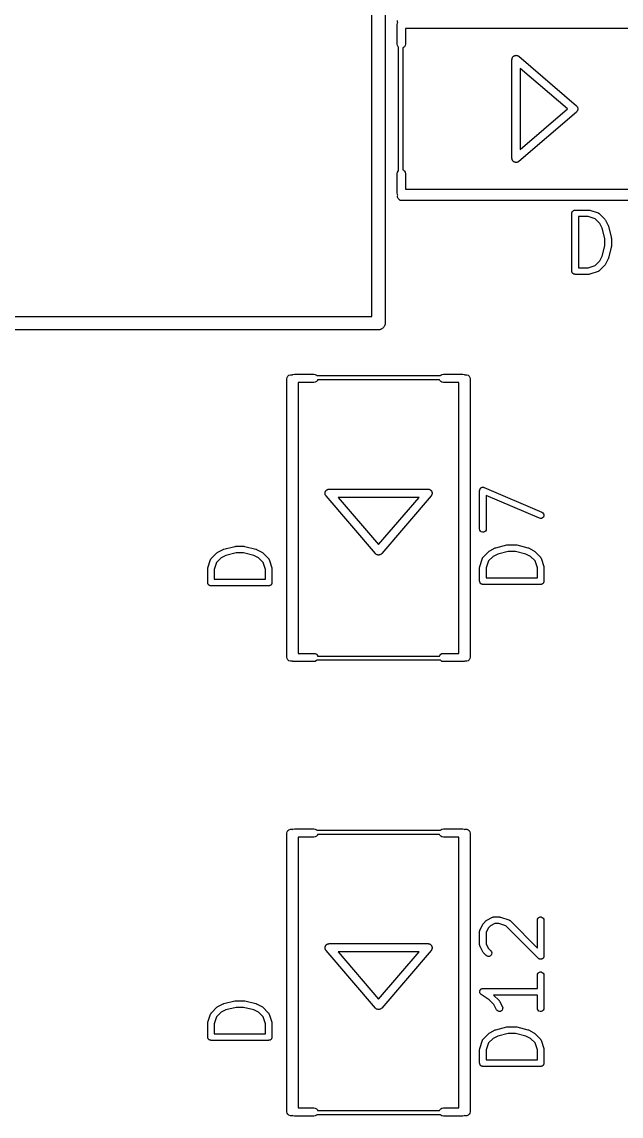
# Model space of a CAD drawing. Extents: x 0 to 102, y -163 to 0.
# Drawn here: x 74.5 to 83.74, y -48.21 to -31.36 of the extents above; entities that cross this region are included whole.
import ezdxf

# ---------------------------------------------------------------- set-up
doc = ezdxf.new("R2010")
doc.units = 0
doc.header["$MEASUREMENT"] = 0
doc.layers.add('BLACK', color=7, linetype='CONTINUOUS')

msp = doc.modelspace()

# ---------------------------------------------------------------- linework, layer by layer
at = {"layer": 'Black'}
for p, q in [((80.1016, 0), (80.1016, -36)), ((79.8984, -35.8984), (79.8984, -0.1016)), ((80.2937, -31.3623), (80.2937, -31.3402)), ((80.2877, -31.4021), (80.2915, -31.3803)), ((80.2877, -31.7018), (80.2877, -31.4021)), ((80.2915, -31.3803), (80.2969, -31.371)), ((80.2969, -31.371), (80.2937, -31.3623)), ((80.4147, -31.463), (80.4147, -31.7018)), ((84.5853, -31.463), (80.4147, -31.463)), ((80.2915, -31.7235), (80.2877, -31.7018)), ((80.3025, -31.7426), (80.2915, -31.7235)), ((80.308, -31.7472), (80.3025, -31.7426)), ((80.308, -33.6528), (80.308, -31.7472)), ((80.3829, -31.7568), (80.374, -31.76)), ((80.374, -31.76), (80.374, -33.64)), ((80.3998, -31.7426), (80.3829, -31.7568)), ((80.4108, -31.7235), (80.3998, -31.7426)), ((80.4147, -31.7018), (80.4108, -31.7235)), ((82.0555, -31.938), (82.0565, -31.9322)), ((82.0555, -33.462), (82.0555, -31.938)), ((82.0565, -31.9322), (82.0566, -31.9263)), ((82.0566, -31.9263), (82.0584, -31.9214)), ((82.0584, -31.9214), (82.0593, -31.9163)), ((82.0593, -31.9163), (82.0623, -31.9112)), ((82.0623, -31.9112), (82.0643, -31.9057)), ((82.0643, -31.9057), (82.0677, -31.9017)), ((82.0677, -31.9017), (82.0704, -31.8972)), ((82.0704, -31.8972), (82.0749, -31.8934)), ((82.0749, -31.8934), (82.0787, -31.8889)), ((82.0787, -31.8889), (82.0832, -31.8864)), ((82.0832, -31.8864), (82.0872, -31.883)), ((82.0872, -31.883), (82.0928, -31.881)), ((82.0928, -31.881), (82.0979, -31.8781)), ((82.0979, -31.8781), (82.1031, -31.8773)), ((82.1031, -31.8773), (82.108, -31.8755)), ((82.108, -31.8755), (82.1139, -31.8755)), ((82.1139, -31.8755), (82.1197, -31.8745)), ((82.1197, -31.8745), (82.1248, -31.8755)), ((82.1248, -31.8755), (82.13, -31.8755)), ((82.13, -31.8755), (82.1356, -31.8775)), ((82.1356, -31.8775), (82.1413, -31.8786)), ((82.1413, -31.8786), (82.1458, -31.8812)), ((82.1458, -31.8812), (82.1508, -31.883)), ((82.1508, -31.883), (82.1553, -31.8868)), ((82.1553, -31.8868), (82.1603, -31.8898)), ((82.1603, -31.8898), (83.0493, -32.6518)), ((82.9104, -32.7), (82.1825, -32.0761)), ((82.1825, -32.0761), (82.1825, -33.3239)), ((83.0493, -32.6518), (83.0559, -32.6598)), ((83.0559, -32.6598), (83.0627, -32.6677)), ((83.0627, -32.6677), (83.0629, -32.6683)), ((83.0629, -32.6683), (83.0633, -32.6688)), ((83.0633, -32.6688), (83.0668, -32.6786)), ((83.0668, -32.6786), (83.0704, -32.6883)), ((83.0704, -32.6883), (83.0704, -32.689)), ((83.0704, -32.689), (83.0706, -32.6896)), ((83.0706, -32.6896), (83.0705, -32.7)), ((83.0493, -32.7482), (82.1603, -33.5102)), ((82.1825, -33.3239), (82.9104, -32.7)), ((83.0559, -32.7402), (83.0493, -32.7482)), ((83.0627, -32.7323), (83.0559, -32.7402)), ((83.0629, -32.7317), (83.0627, -32.7323)), ((83.0633, -32.7312), (83.0629, -32.7317)), ((83.0668, -32.7214), (83.0633, -32.7312)), ((83.0704, -32.7117), (83.0668, -32.7214)), ((83.0706, -32.7104), (83.0704, -32.711)), ((83.0704, -32.711), (83.0704, -32.7117)), ((83.0705, -32.7), (83.0706, -32.7104)), ((82.0565, -33.4678), (82.0555, -33.462)), ((82.0566, -33.4737), (82.0565, -33.4678)), ((82.0584, -33.4786), (82.0566, -33.4737)), ((82.0593, -33.4837), (82.0584, -33.4786)), ((82.0623, -33.4888), (82.0593, -33.4837)), ((82.0643, -33.4943), (82.0623, -33.4888)), ((82.0677, -33.4983), (82.0643, -33.4943)), ((82.0704, -33.5028), (82.0677, -33.4983)), ((82.0749, -33.5066), (82.0704, -33.5028)), ((82.0787, -33.5111), (82.0749, -33.5066)), ((82.0832, -33.5136), (82.0787, -33.5111)), ((82.0872, -33.517), (82.0832, -33.5136)), ((82.0928, -33.519), (82.0872, -33.517)), ((82.0979, -33.5219), (82.0928, -33.519)), ((82.1031, -33.5227), (82.0979, -33.5219)), ((82.108, -33.5245), (82.1031, -33.5227)), ((82.1139, -33.5245), (82.108, -33.5245)), ((82.1197, -33.5255), (82.1139, -33.5245)), ((82.1248, -33.5245), (82.1197, -33.5255)), ((82.13, -33.5245), (82.1248, -33.5245)), ((82.1356, -33.5225), (82.13, -33.5245)), ((82.1413, -33.5214), (82.1356, -33.5225)), ((82.1458, -33.5188), (82.1413, -33.5214)), ((82.1508, -33.517), (82.1458, -33.5188)), ((82.1553, -33.5132), (82.1508, -33.517)), ((82.1603, -33.5102), (82.1553, -33.5132)), ((80.2877, -33.6982), (80.2915, -33.6765)), ((80.2877, -33.9979), (80.2877, -33.6982)), ((80.2915, -33.6765), (80.3025, -33.6574)), ((80.3025, -33.6574), (80.308, -33.6528)), ((80.374, -33.64), (80.3829, -33.6432)), ((80.3829, -33.6432), (80.3998, -33.6574)), ((80.3998, -33.6574), (80.4108, -33.6765)), ((80.4108, -33.6765), (80.4147, -33.6982)), ((80.4147, -33.6982), (80.4147, -33.937)), ((80.2915, -34.0197), (80.2877, -33.9979)), ((80.2969, -34.029), (80.2915, -34.0197)), ((80.2937, -34.0377), (80.2969, -34.029)), ((80.2937, -34.0598), (80.2937, -34.0377)), ((80.4147, -33.937), (84.5853, -33.937)), ((80.3012, -34.0805), (80.2937, -34.0598)), ((80.3154, -34.0974), (80.3012, -34.0805)), ((80.3345, -34.1084), (80.3154, -34.0974)), ((80.3562, -34.1122), (80.3345, -34.1084)), ((84.6438, -34.1122), (80.3562, -34.1122)), ((82.9784, -34.3087), (82.9791, -34.3043)), ((82.9784, -35.1977), (82.9784, -34.3087)), ((82.9791, -34.2998), (82.9807, -34.2957)), ((82.9791, -34.3043), (82.9791, -34.2998)), ((82.9807, -34.2957), (82.9814, -34.2913)), ((82.9814, -34.2913), (82.9837, -34.2874)), ((82.9837, -34.2874), (82.9852, -34.2833)), ((82.9852, -34.2833), (82.988, -34.2799)), ((82.988, -34.2799), (82.9903, -34.276)), ((82.9903, -34.276), (82.9937, -34.2732)), ((82.9937, -34.2732), (82.9965, -34.2698)), ((82.9965, -34.2698), (83.0004, -34.2675)), ((83.0004, -34.2675), (83.0038, -34.2647)), ((83.0038, -34.2647), (83.0079, -34.2632)), ((83.0079, -34.2632), (83.0118, -34.2609)), ((83.0118, -34.2609), (83.0162, -34.2602)), ((83.0162, -34.2602), (83.0203, -34.2586)), ((83.0203, -34.2586), (83.0248, -34.2586)), ((83.0248, -34.2586), (83.0292, -34.2579)), ((83.0292, -34.2579), (83.2408, -34.2579)), ((83.08, -34.3595), (83.08, -35.1469)), ((83.2326, -34.3595), (83.08, -34.3595)), ((83.3404, -34.3954), (83.2326, -34.3595)), ((83.2408, -34.2579), (83.2488, -34.2593)), ((83.2488, -34.2593), (83.2569, -34.2605)), ((83.2569, -34.2605), (83.3839, -34.3028)), ((83.3839, -34.3028), (83.3865, -34.3042)), ((83.3865, -34.3042), (83.3893, -34.305)), ((83.3893, -34.305), (83.3942, -34.3084)), ((83.3942, -34.3084), (83.3994, -34.3112)), ((83.3994, -34.3112), (83.4014, -34.3134)), ((83.4014, -34.3134), (83.4038, -34.3151)), ((83.4038, -34.3151), (83.4884, -34.3997)), ((83.4107, -34.4658), (83.3404, -34.3954)), ((83.4469, -34.5381), (83.4107, -34.4658)), ((83.4864, -34.6959), (83.4469, -34.5381)), ((83.4884, -34.3997), (83.4931, -34.4064)), ((83.4931, -34.4064), (83.4979, -34.4129)), ((83.4979, -34.4129), (83.5403, -34.4976)), ((83.5403, -34.4976), (83.5419, -34.5029)), ((83.5419, -34.5029), (83.5441, -34.508)), ((83.5441, -34.508), (83.5864, -34.6773)), ((83.4864, -34.8104), (83.4864, -34.6959)), ((83.5864, -34.6773), (83.5869, -34.6835)), ((83.5869, -34.6835), (83.588, -34.6897)), ((83.588, -34.6897), (83.588, -34.8167)), ((83.4469, -34.9683), (83.4864, -34.8104)), ((83.5864, -34.829), (83.5441, -34.9983)), ((83.5869, -34.8228), (83.5864, -34.829)), ((83.588, -34.8167), (83.5869, -34.8228)), ((83.3404, -35.1109), (83.4107, -35.0406)), ((83.4107, -35.0406), (83.4469, -34.9683)), ((83.5403, -35.0087), (83.4979, -35.0934)), ((83.5419, -35.0034), (83.5403, -35.0087)), ((83.5441, -34.9983), (83.5419, -35.0034)), ((82.9791, -35.202), (82.9784, -35.1977)), ((82.9791, -35.2065), (82.9791, -35.202)), ((82.9807, -35.2107), (82.9791, -35.2065)), ((82.9814, -35.215), (82.9807, -35.2107)), ((82.9837, -35.2189), (82.9814, -35.215)), ((82.9852, -35.2231), (82.9837, -35.2189)), ((83.08, -35.1469), (83.2326, -35.1469)), ((83.2326, -35.1469), (83.3404, -35.1109)), ((83.3839, -35.2035), (83.2569, -35.2459)), ((83.3865, -35.2021), (83.3839, -35.2035)), ((83.3893, -35.2014), (83.3865, -35.2021)), ((83.3942, -35.198), (83.3893, -35.2014)), ((83.3994, -35.1951), (83.3942, -35.198)), ((83.4014, -35.1929), (83.3994, -35.1951)), ((83.4038, -35.1913), (83.4014, -35.1929)), ((83.4884, -35.1066), (83.4038, -35.1913)), ((83.4931, -35.0999), (83.4884, -35.1066)), ((83.4979, -35.0934), (83.4931, -35.0999)), ((82.988, -35.2265), (82.9852, -35.2231)), ((82.9903, -35.2303), (82.988, -35.2265)), ((82.9937, -35.2332), (82.9903, -35.2303)), ((82.9965, -35.2366), (82.9937, -35.2332)), ((83.0004, -35.2388), (82.9965, -35.2366)), ((83.0038, -35.2417), (83.0004, -35.2388)), ((83.0079, -35.2432), (83.0038, -35.2417)), ((83.0118, -35.2454), (83.0079, -35.2432)), ((83.0162, -35.2462), (83.0118, -35.2454)), ((83.0203, -35.2477), (83.0162, -35.2462)), ((83.0248, -35.2477), (83.0203, -35.2477)), ((83.0292, -35.2485), (83.0248, -35.2477)), ((83.2408, -35.2485), (83.0292, -35.2485)), ((83.2488, -35.2471), (83.2408, -35.2485)), ((83.2569, -35.2459), (83.2488, -35.2471)), ((72.6145, -35.8984), (79.8984, -35.8984)), ((80.0823, -36.0576), (80.0778, -36.0653)), ((80.088, -36.0508), (80.0823, -36.0576)), ((80.091, -36.0424), (80.088, -36.0508)), ((80.0955, -36.0347), (80.091, -36.0424)), ((80.097, -36.026), (80.0955, -36.0347)), ((80.1001, -36.0176), (80.097, -36.026)), ((80.1016, -36), (80.1001, -36.0088)), ((80.1001, -36.0088), (80.1001, -36.0176)), ((80, -36.1016), (72.6252, -36.1016)), ((80.0088, -36.1001), (80, -36.1016)), ((80.0176, -36.1001), (80.0088, -36.1001)), ((80.026, -36.097), (80.0176, -36.1001)), ((80.0347, -36.0955), (80.026, -36.097)), ((80.0424, -36.091), (80.0347, -36.0955)), ((80.0508, -36.088), (80.0424, -36.091)), ((80.0576, -36.0823), (80.0508, -36.088)), ((80.0653, -36.0778), (80.0576, -36.0823)), ((80.071, -36.071), (80.0653, -36.0778)), ((80.0778, -36.0653), (80.071, -36.071)), ((78.5878, -36.8562), (78.5916, -36.8345)), ((78.5878, -41.1438), (78.5878, -36.8562)), ((78.5916, -36.8345), (78.6026, -36.8154)), ((78.6026, -36.8154), (78.6195, -36.8012)), ((78.6195, -36.8012), (78.6402, -36.7937)), ((78.6402, -36.7937), (78.6623, -36.7937)), ((78.6623, -36.7937), (78.671, -36.7969)), ((78.671, -36.7969), (78.6803, -36.7915)), ((78.6803, -36.7915), (78.7021, -36.7877)), ((78.7021, -36.7877), (79.0018, -36.7877)), ((79.0018, -36.7877), (79.0235, -36.7915)), ((79.0235, -36.7915), (79.0426, -36.8025)), ((79.0426, -36.8998), (79.0235, -36.9108)), ((79.0426, -36.8025), (79.0472, -36.808)), ((79.0568, -36.8829), (79.0426, -36.8998)), ((79.0472, -36.808), (80.9528, -36.808)), ((79.06, -36.874), (79.0568, -36.8829)), ((80.94, -36.874), (79.06, -36.874)), ((80.9432, -36.8829), (80.94, -36.874)), ((80.9574, -36.8998), (80.9432, -36.8829)), ((80.9528, -36.808), (80.9574, -36.8025)), ((80.9574, -36.8025), (80.9765, -36.7915)), ((80.9765, -36.9108), (80.9574, -36.8998)), ((80.9765, -36.7915), (80.9982, -36.7877)), ((80.9982, -36.7877), (81.2979, -36.7877)), ((81.2979, -36.7877), (81.3197, -36.7915)), ((81.3197, -36.7915), (81.329, -36.7969)), ((81.329, -36.7969), (81.3377, -36.7937)), ((81.3377, -36.7937), (81.3598, -36.7937)), ((81.3598, -36.7937), (81.3805, -36.8012)), ((81.3805, -36.8012), (81.3974, -36.8154)), ((81.3974, -36.8154), (81.4084, -36.8345)), ((81.4084, -36.8345), (81.4122, -36.8562)), ((81.4122, -36.8562), (81.4122, -41.1438)), ((79.0018, -36.9147), (78.763, -36.9147)), ((78.763, -36.9147), (78.763, -41.0853)), ((79.0235, -36.9108), (79.0018, -36.9147)), ((80.9982, -36.9147), (80.9765, -36.9108)), ((81.237, -36.9147), (80.9982, -36.9147)), ((81.237, -41.0853), (81.237, -36.9147)), ((79.181, -38.5928), (79.183, -38.5872)), ((79.183, -38.5872), (79.1864, -38.5832)), ((79.1864, -38.5832), (79.1889, -38.5787)), ((79.1889, -38.5787), (79.1934, -38.5749)), ((79.1934, -38.5749), (79.1972, -38.5704)), ((79.1972, -38.5704), (79.2017, -38.5677)), ((79.2017, -38.5677), (79.2057, -38.5643)), ((79.2057, -38.5643), (79.2112, -38.5623)), ((79.2112, -38.5623), (79.2163, -38.5593)), ((79.2163, -38.5593), (79.2214, -38.5584)), ((79.2214, -38.5584), (79.2263, -38.5566)), ((79.2263, -38.5566), (79.2322, -38.5565)), ((79.2322, -38.5565), (79.238, -38.5555)), ((79.238, -38.5555), (80.762, -38.5555)), ((80.762, -38.5555), (80.7678, -38.5565)), ((80.7678, -38.5565), (80.7737, -38.5566)), ((80.7737, -38.5566), (80.7786, -38.5584)), ((80.7786, -38.5584), (80.7837, -38.5593)), ((80.7837, -38.5593), (80.7888, -38.5623)), ((80.7888, -38.5623), (80.7943, -38.5643)), ((80.7943, -38.5643), (80.7983, -38.5677)), ((80.7983, -38.5677), (80.8028, -38.5704)), ((80.8028, -38.5704), (80.8066, -38.5749)), ((80.8066, -38.5749), (80.8111, -38.5787)), ((80.8111, -38.5787), (80.8136, -38.5832)), ((80.8136, -38.5832), (80.817, -38.5872)), ((80.817, -38.5872), (80.819, -38.5928)), ((81.5579, -38.5767), (81.5589, -38.5709)), ((81.5579, -39.1693), (81.5579, -38.5767)), ((81.5589, -38.5709), (81.5592, -38.5651)), ((81.5592, -38.5651), (81.5604, -38.5623)), ((81.5604, -38.5623), (81.5609, -38.5593)), ((81.5609, -38.5593), (81.5639, -38.5542)), ((81.5639, -38.5542), (81.5662, -38.5489)), ((81.5662, -38.5489), (81.5682, -38.5466)), ((81.5682, -38.5466), (81.5698, -38.544)), ((81.5698, -38.544), (81.5742, -38.5402)), ((81.5742, -38.5402), (81.5782, -38.536)), ((81.5782, -38.536), (81.5809, -38.5346)), ((81.5809, -38.5346), (81.5833, -38.5327)), ((81.5833, -38.5327), (81.5888, -38.5307)), ((81.5888, -38.5307), (81.594, -38.528)), ((81.594, -38.528), (81.597, -38.5277)), ((81.597, -38.5277), (81.5998, -38.5266)), ((81.5998, -38.5266), (81.6057, -38.5266)), ((81.6057, -38.5266), (81.6115, -38.5259)), ((81.6115, -38.5259), (81.6145, -38.5266)), ((81.6145, -38.5266), (81.6175, -38.5266)), ((81.6175, -38.5266), (81.623, -38.5286)), ((81.623, -38.5286), (81.6287, -38.53)), ((81.6287, -38.53), (82.5177, -38.911)), ((79.1745, -38.6197), (79.1755, -38.6139)), ((79.1755, -38.6248), (79.1745, -38.6197)), ((79.1755, -38.608), (79.1773, -38.6031)), ((79.1755, -38.6139), (79.1755, -38.608)), ((79.1755, -38.63), (79.1755, -38.6248)), ((79.1775, -38.6356), (79.1755, -38.63)), ((79.1773, -38.6031), (79.1781, -38.5979)), ((79.1786, -38.6413), (79.1775, -38.6356)), ((79.1781, -38.5979), (79.181, -38.5928)), ((79.1812, -38.6458), (79.1786, -38.6413)), ((79.183, -38.6507), (79.1812, -38.6458)), ((79.1868, -38.6553), (79.183, -38.6507)), ((79.1898, -38.6603), (79.1868, -38.6553)), ((79.9518, -39.5493), (79.1898, -38.6603)), ((79.3761, -38.6825), (80, -39.4104)), ((80.6239, -38.6825), (79.3761, -38.6825)), ((80, -39.4104), (80.6239, -38.6825)), ((80.8102, -38.6603), (80.0482, -39.5493)), ((80.8132, -38.6553), (80.8102, -38.6603)), ((80.817, -38.6507), (80.8132, -38.6553)), ((80.8188, -38.6458), (80.817, -38.6507)), ((80.8214, -38.6413), (80.8188, -38.6458)), ((80.819, -38.5928), (80.8219, -38.5979)), ((80.8225, -38.6356), (80.8214, -38.6413)), ((80.8219, -38.5979), (80.8227, -38.6031)), ((80.8245, -38.63), (80.8225, -38.6356)), ((80.8227, -38.6031), (80.8245, -38.608)), ((80.8245, -38.608), (80.8245, -38.6139)), ((80.8245, -38.6139), (80.8255, -38.6197)), ((80.8255, -38.6197), (80.8245, -38.6248)), ((80.8245, -38.6248), (80.8245, -38.63)), ((82.4777, -39.0044), (81.6595, -38.6537)), ((81.6595, -38.6537), (81.6595, -39.1693)), ((82.5177, -38.911), (82.5324, -38.9206)), ((82.5324, -38.9206), (82.543, -38.9348)), ((82.4948, -39.0084), (82.4777, -39.0044)), ((82.5124, -39.0063), (82.4948, -39.0084)), ((82.5281, -38.9983), (82.5124, -39.0063)), ((82.5402, -38.9855), (82.5281, -38.9983)), ((82.5471, -38.9693), (82.5402, -38.9855)), ((82.543, -38.9348), (82.5481, -38.9517)), ((82.5481, -38.9517), (82.5471, -38.9693)), ((81.5609, -39.1867), (81.5579, -39.1693)), ((81.5698, -39.202), (81.5609, -39.1867)), ((81.5833, -39.2133), (81.5698, -39.202)), ((81.5998, -39.2194), (81.5833, -39.2133)), ((81.6175, -39.2194), (81.5998, -39.2194)), ((81.6341, -39.2133), (81.6175, -39.2194)), ((81.6476, -39.202), (81.6341, -39.2133)), ((81.6564, -39.1867), (81.6476, -39.202)), ((81.6595, -39.1693), (81.6564, -39.1867)), ((81.808, -39.4587), (81.9773, -39.4164)), ((81.9773, -39.4164), (81.9835, -39.4159)), ((81.9835, -39.4159), (81.9897, -39.4149)), ((81.9897, -39.4149), (82.1167, -39.4149)), ((82.1167, -39.4149), (82.1228, -39.4159)), ((82.1228, -39.4159), (82.129, -39.4164)), ((82.129, -39.4164), (82.2983, -39.4587)), ((77.4241, -39.6202), (77.5087, -39.5356)), ((77.5087, -39.5356), (77.5154, -39.5309)), ((77.5154, -39.5309), (77.5219, -39.5261)), ((77.5219, -39.5261), (77.6066, -39.4837)), ((77.6471, -39.5771), (77.5748, -39.6133)), ((77.6066, -39.4837), (77.6119, -39.4821)), ((77.6119, -39.4821), (77.617, -39.4799)), ((77.617, -39.4799), (77.7863, -39.4376)), ((77.8049, -39.5376), (77.6471, -39.5771)), ((77.7863, -39.4376), (77.7925, -39.4371)), ((77.7925, -39.4371), (77.7987, -39.436)), ((77.7987, -39.436), (77.9257, -39.436)), ((77.9194, -39.5376), (77.8049, -39.5376)), ((78.0773, -39.5771), (77.9194, -39.5376)), ((77.9257, -39.436), (77.9318, -39.4371)), ((77.9318, -39.4371), (77.938, -39.4376)), ((77.938, -39.4376), (78.1073, -39.4799)), ((78.1496, -39.6133), (78.0773, -39.5771)), ((78.1073, -39.4799), (78.1124, -39.4821)), ((78.1124, -39.4821), (78.1177, -39.4837)), ((78.1177, -39.4837), (78.2024, -39.5261)), ((78.2024, -39.5261), (78.2089, -39.5309)), ((78.2089, -39.5309), (78.2156, -39.5356)), ((78.2156, -39.5356), (78.3003, -39.6202)), ((79.9598, -39.5559), (79.9518, -39.5493)), ((79.9677, -39.5627), (79.9598, -39.5559)), ((79.9683, -39.5629), (79.9677, -39.5627)), ((79.9688, -39.5633), (79.9683, -39.5629)), ((79.9786, -39.5668), (79.9688, -39.5633)), ((79.9883, -39.5704), (79.9786, -39.5668)), ((79.989, -39.5704), (79.9883, -39.5704)), ((79.9896, -39.5706), (79.989, -39.5704)), ((80, -39.5705), (79.9896, -39.5706)), ((80.0104, -39.5706), (80, -39.5705)), ((80.011, -39.5704), (80.0104, -39.5706)), ((80.0117, -39.5704), (80.011, -39.5704)), ((80.0214, -39.5668), (80.0117, -39.5704)), ((80.0312, -39.5633), (80.0214, -39.5668)), ((80.0317, -39.5629), (80.0312, -39.5633)), ((80.0323, -39.5627), (80.0317, -39.5629)), ((80.0402, -39.5559), (80.0323, -39.5627)), ((80.0482, -39.5493), (80.0402, -39.5559)), ((81.6112, -39.6034), (81.6134, -39.6015)), ((81.6134, -39.6015), (81.6151, -39.5991)), ((81.6151, -39.5991), (81.6997, -39.5144)), ((81.7658, -39.5921), (81.6954, -39.6624)), ((81.6997, -39.5144), (81.7064, -39.5097)), ((81.7064, -39.5097), (81.7129, -39.5049)), ((81.7129, -39.5049), (81.7976, -39.4626)), ((81.8381, -39.5559), (81.7658, -39.5921)), ((81.7976, -39.4626), (81.8029, -39.461)), ((81.8029, -39.461), (81.808, -39.4587)), ((81.9959, -39.5165), (81.8381, -39.5559)), ((82.1104, -39.5165), (81.9959, -39.5165)), ((82.2683, -39.5559), (82.1104, -39.5165)), ((82.3406, -39.5921), (82.2683, -39.5559)), ((82.2983, -39.4587), (82.3034, -39.461)), ((82.3034, -39.461), (82.3087, -39.4626)), ((82.3087, -39.4626), (82.3934, -39.5049)), ((82.4109, -39.6624), (82.3406, -39.5921)), ((82.3934, -39.5049), (82.3999, -39.5097)), ((82.3999, -39.5097), (82.4066, -39.5144)), ((82.4066, -39.5144), (82.4913, -39.5991)), ((82.4913, -39.5991), (82.4929, -39.6015)), ((82.4929, -39.6015), (82.4951, -39.6034)), ((77.3683, -39.7752), (77.3695, -39.7671)), ((77.3695, -39.7671), (77.4118, -39.6401)), ((77.4118, -39.6401), (77.4132, -39.6375)), ((77.4132, -39.6375), (77.414, -39.6347)), ((77.414, -39.6347), (77.4174, -39.6298)), ((77.4174, -39.6298), (77.4202, -39.6246)), ((77.4202, -39.6246), (77.4224, -39.6226)), ((77.4224, -39.6226), (77.4241, -39.6202)), ((77.5044, -39.6836), (77.4685, -39.7914)), ((77.5748, -39.6133), (77.5044, -39.6836)), ((78.2199, -39.6836), (78.1496, -39.6133)), ((78.2559, -39.7914), (78.2199, -39.6836)), ((78.3003, -39.6202), (78.3019, -39.6226)), ((78.3019, -39.6226), (78.3041, -39.6246)), ((78.3041, -39.6246), (78.307, -39.6298)), ((78.307, -39.6298), (78.3104, -39.6347)), ((78.3104, -39.6347), (78.3111, -39.6375)), ((78.3111, -39.6375), (78.3125, -39.6401)), ((78.3125, -39.6401), (78.3549, -39.7671)), ((78.3549, -39.7671), (78.3561, -39.7752)), ((81.5579, -39.762), (81.5593, -39.754)), ((81.5579, -39.9737), (81.5579, -39.762)), ((81.5593, -39.754), (81.5605, -39.7459)), ((81.5605, -39.7459), (81.6028, -39.6189)), ((81.6028, -39.6189), (81.6042, -39.6164)), ((81.6042, -39.6164), (81.605, -39.6135)), ((81.605, -39.6135), (81.6084, -39.6087)), ((81.6084, -39.6087), (81.6112, -39.6034)), ((81.6954, -39.6624), (81.6595, -39.7702)), ((81.6595, -39.7702), (81.6595, -39.9229)), ((82.4469, -39.7702), (82.4109, -39.6624)), ((82.4469, -39.9229), (82.4469, -39.7702)), ((82.4951, -39.6034), (82.498, -39.6087)), ((82.498, -39.6087), (82.5014, -39.6135)), ((82.5014, -39.6135), (82.5021, -39.6164)), ((82.5021, -39.6164), (82.5035, -39.6189)), ((82.5035, -39.6189), (82.5459, -39.7459)), ((82.5459, -39.7459), (82.5471, -39.754)), ((82.5471, -39.754), (82.5485, -39.762)), ((82.5485, -39.762), (82.5485, -39.9737)), ((77.3669, -39.7832), (77.3683, -39.7752)), ((77.3669, -39.9948), (77.3669, -39.7832)), ((77.4685, -39.7914), (77.4685, -39.944)), ((78.2559, -39.944), (78.2559, -39.7914)), ((78.3561, -39.7752), (78.3575, -39.7832)), ((78.3575, -39.7832), (78.3575, -39.9948)), ((81.6595, -39.9229), (82.4469, -39.9229)), ((77.3676, -39.9992), (77.3669, -39.9948)), ((77.3676, -40.0037), (77.3676, -39.9992)), ((77.3692, -40.0078), (77.3676, -40.0037)), ((77.3699, -40.0122), (77.3692, -40.0078)), ((77.3722, -40.0161), (77.3699, -40.0122)), ((77.3737, -40.0202), (77.3722, -40.0161)), ((77.3765, -40.0236), (77.3737, -40.0202)), ((77.3788, -40.0275), (77.3765, -40.0236)), ((77.3822, -40.0303), (77.3788, -40.0275)), ((77.385, -40.0337), (77.3822, -40.0303)), ((77.3889, -40.036), (77.385, -40.0337)), ((77.3923, -40.0388), (77.3889, -40.036)), ((77.3964, -40.0403), (77.3923, -40.0388)), ((77.4003, -40.0426), (77.3964, -40.0403)), ((77.4047, -40.0433), (77.4003, -40.0426)), ((77.4088, -40.0449), (77.4047, -40.0433)), ((77.4133, -40.0449), (77.4088, -40.0449)), ((77.4177, -40.0456), (77.4133, -40.0449)), ((78.3067, -40.0456), (77.4177, -40.0456)), ((77.4685, -39.944), (78.2559, -39.944)), ((78.311, -40.0449), (78.3067, -40.0456)), ((78.3155, -40.0449), (78.311, -40.0449)), ((78.3197, -40.0433), (78.3155, -40.0449)), ((78.324, -40.0426), (78.3197, -40.0433)), ((78.3279, -40.0403), (78.324, -40.0426)), ((78.3321, -40.0388), (78.3279, -40.0403)), ((78.3355, -40.036), (78.3321, -40.0388)), ((78.3393, -40.0337), (78.3355, -40.036)), ((78.3422, -40.0303), (78.3393, -40.0337)), ((78.3456, -40.0275), (78.3422, -40.0303)), ((78.3478, -40.0236), (78.3456, -40.0275)), ((78.3507, -40.0202), (78.3478, -40.0236)), ((78.3522, -40.0161), (78.3507, -40.0202)), ((78.3544, -40.0122), (78.3522, -40.0161)), ((78.3552, -40.0078), (78.3544, -40.0122)), ((78.3567, -40.0037), (78.3552, -40.0078)), ((78.3575, -39.9948), (78.3567, -39.9992)), ((78.3567, -39.9992), (78.3567, -40.0037)), ((81.5586, -39.978), (81.5579, -39.9737)), ((81.5586, -39.9825), (81.5586, -39.978)), ((81.5602, -39.9867), (81.5586, -39.9825)), ((81.5609, -39.991), (81.5602, -39.9867)), ((81.5632, -39.9949), (81.5609, -39.991)), ((81.5647, -39.9991), (81.5632, -39.9949)), ((81.5675, -40.0025), (81.5647, -39.9991)), ((81.5698, -40.0063), (81.5675, -40.0025)), ((81.5732, -40.0092), (81.5698, -40.0063)), ((81.576, -40.0126), (81.5732, -40.0092)), ((81.5799, -40.0148), (81.576, -40.0126)), ((81.5833, -40.0177), (81.5799, -40.0148)), ((81.5874, -40.0192), (81.5833, -40.0177)), ((81.5913, -40.0214), (81.5874, -40.0192)), ((81.5957, -40.0222), (81.5913, -40.0214)), ((81.5998, -40.0237), (81.5957, -40.0222)), ((81.6043, -40.0237), (81.5998, -40.0237)), ((81.6087, -40.0245), (81.6043, -40.0237)), ((82.4977, -40.0245), (81.6087, -40.0245)), ((82.502, -40.0237), (82.4977, -40.0245)), ((82.5065, -40.0237), (82.502, -40.0237)), ((82.5107, -40.0222), (82.5065, -40.0237)), ((82.515, -40.0214), (82.5107, -40.0222)), ((82.5189, -40.0192), (82.515, -40.0214)), ((82.5231, -40.0177), (82.5189, -40.0192)), ((82.5265, -40.0148), (82.5231, -40.0177)), ((82.5303, -40.0126), (82.5265, -40.0148)), ((82.5332, -40.0092), (82.5303, -40.0126)), ((82.5366, -40.0063), (82.5332, -40.0092)), ((82.5388, -40.0025), (82.5366, -40.0063)), ((82.5417, -39.9991), (82.5388, -40.0025)), ((82.5432, -39.9949), (82.5417, -39.9991)), ((82.5454, -39.991), (82.5432, -39.9949)), ((82.5462, -39.9867), (82.5454, -39.991)), ((82.5477, -39.9825), (82.5462, -39.9867)), ((82.5485, -39.9737), (82.5477, -39.978)), ((82.5477, -39.978), (82.5477, -39.9825)), ((78.763, -41.0853), (79.0018, -41.0853)), ((79.0018, -41.0853), (79.0235, -41.0892)), ((79.0235, -41.0892), (79.0426, -41.1002)), ((79.0426, -41.1002), (79.0568, -41.1171)), ((79.0568, -41.1171), (79.06, -41.126)), ((80.94, -41.126), (80.9432, -41.1171)), ((80.9432, -41.1171), (80.9574, -41.1002)), ((80.9574, -41.1002), (80.9765, -41.0892)), ((80.9765, -41.0892), (80.9982, -41.0853)), ((80.9982, -41.0853), (81.237, -41.0853)), ((78.5916, -41.1655), (78.5878, -41.1438)), ((78.6026, -41.1846), (78.5916, -41.1655)), ((78.6195, -41.1988), (78.6026, -41.1846)), ((78.6402, -41.2063), (78.6195, -41.1988)), ((78.6623, -41.2063), (78.6402, -41.2063)), ((78.671, -41.2031), (78.6623, -41.2063)), ((78.6803, -41.2085), (78.671, -41.2031)), ((78.7021, -41.2123), (78.6803, -41.2085)), ((79.0018, -41.2123), (78.7021, -41.2123)), ((79.0235, -41.2085), (79.0018, -41.2123)), ((79.0426, -41.1975), (79.0235, -41.2085)), ((79.0472, -41.192), (79.0426, -41.1975)), ((80.9528, -41.192), (79.0472, -41.192)), ((79.06, -41.126), (80.94, -41.126)), ((80.9574, -41.1975), (80.9528, -41.192)), ((80.9765, -41.2085), (80.9574, -41.1975)), ((80.9982, -41.2123), (80.9765, -41.2085)), ((81.2979, -41.2123), (80.9982, -41.2123)), ((81.3197, -41.2085), (81.2979, -41.2123)), ((81.329, -41.2031), (81.3197, -41.2085)), ((81.3377, -41.2063), (81.329, -41.2031)), ((81.3598, -41.2063), (81.3377, -41.2063)), ((81.3805, -41.1988), (81.3598, -41.2063)), ((81.3974, -41.1846), (81.3805, -41.1988)), ((81.4084, -41.1655), (81.3974, -41.1846)), ((81.4122, -41.1438), (81.4084, -41.1655)), ((78.5916, -43.8345), (78.6026, -43.8154)), ((78.6026, -43.8154), (78.6195, -43.8012)), ((78.6195, -43.8012), (78.6402, -43.7937)), ((78.6402, -43.7937), (78.6623, -43.7937)), ((78.6623, -43.7937), (78.671, -43.7969)), ((78.671, -43.7969), (78.6803, -43.7915)), ((78.6803, -43.7915), (78.7021, -43.7877)), ((78.7021, -43.7877), (79.0018, -43.7877)), ((79.0018, -43.7877), (79.0235, -43.7915)), ((79.0235, -43.7915), (79.0426, -43.8025)), ((79.0426, -43.8025), (79.0472, -43.808)), ((79.0472, -43.808), (80.9528, -43.808)), ((80.9528, -43.808), (80.9574, -43.8025)), ((80.9574, -43.8025), (80.9765, -43.7915)), ((80.9765, -43.7915), (80.9982, -43.7877)), ((80.9982, -43.7877), (81.2979, -43.7877)), ((81.2979, -43.7877), (81.3197, -43.7915)), ((81.3197, -43.7915), (81.329, -43.7969)), ((81.329, -43.7969), (81.3377, -43.7937)), ((81.3377, -43.7937), (81.3598, -43.7937)), ((81.3598, -43.7937), (81.3805, -43.8012)), ((81.3805, -43.8012), (81.3974, -43.8154)), ((81.3974, -43.8154), (81.4084, -43.8345)), ((78.5878, -43.8562), (78.5916, -43.8345)), ((78.5878, -48.1438), (78.5878, -43.8562)), ((79.0018, -43.9147), (78.763, -43.9147)), ((78.763, -43.9147), (78.763, -48.0853)), ((79.0235, -43.9108), (79.0018, -43.9147)), ((79.0426, -43.8998), (79.0235, -43.9108)), ((79.0568, -43.8829), (79.0426, -43.8998)), ((79.06, -43.874), (79.0568, -43.8829)), ((80.94, -43.874), (79.06, -43.874)), ((80.9432, -43.8829), (80.94, -43.874)), ((80.9574, -43.8998), (80.9432, -43.8829)), ((80.9765, -43.9108), (80.9574, -43.8998)), ((80.9982, -43.9147), (80.9765, -43.9108)), ((81.237, -43.9147), (80.9982, -43.9147)), ((81.237, -48.0853), (81.237, -43.9147)), ((81.4084, -43.8345), (81.4122, -43.8562)), ((81.4122, -43.8562), (81.4122, -48.1438)), ((81.6706, -45.1926), (81.7553, -45.1502)), ((81.7553, -45.1502), (81.7581, -45.1494)), ((81.7581, -45.1494), (81.7606, -45.1479)), ((81.7606, -45.1479), (81.7665, -45.1469)), ((81.7665, -45.1469), (81.7722, -45.1452)), ((81.7722, -45.1452), (81.7751, -45.1454)), ((81.7751, -45.1454), (81.778, -45.1449)), ((81.778, -45.1449), (81.8627, -45.1449)), ((81.8627, -45.1449), (81.8707, -45.1463)), ((81.8707, -45.1463), (81.8787, -45.1475)), ((81.8787, -45.1475), (82.0057, -45.1898)), ((82.4499, -45.1783), (82.4588, -45.163)), ((82.4588, -45.163), (82.4723, -45.1517)), ((82.4723, -45.1517), (82.4888, -45.1456)), ((82.4888, -45.1456), (82.5065, -45.1456)), ((82.5065, -45.1456), (82.5231, -45.1517)), ((82.5231, -45.1517), (82.5366, -45.163)), ((82.5366, -45.163), (82.5454, -45.1783)), ((81.5632, -45.3423), (81.6056, -45.2576)), ((81.6056, -45.2576), (81.6104, -45.2511)), ((81.6104, -45.2511), (81.6151, -45.2444)), ((81.6151, -45.2444), (81.6574, -45.2021)), ((81.6574, -45.2021), (81.6641, -45.1974)), ((81.6928, -45.3104), (81.6595, -45.377)), ((81.6641, -45.1974), (81.6706, -45.1926)), ((81.7234, -45.2797), (81.6928, -45.3104)), ((81.79, -45.2465), (81.7234, -45.2797)), ((81.8544, -45.2465), (81.79, -45.2465)), ((81.9622, -45.2824), (81.8544, -45.2465)), ((82.4617, -45.7819), (81.9622, -45.2824)), ((82.0057, -45.1898), (82.0083, -45.1912)), ((82.0083, -45.1912), (82.0111, -45.192)), ((82.0111, -45.192), (82.016, -45.1954)), ((82.016, -45.1954), (82.0212, -45.1982)), ((82.0212, -45.1982), (82.0232, -45.2004)), ((82.0232, -45.2004), (82.0256, -45.2021)), ((82.0256, -45.2021), (82.4469, -45.6234)), ((82.4469, -45.1957), (82.4499, -45.1783)), ((82.4469, -45.6234), (82.4469, -45.1957)), ((82.5454, -45.1783), (82.5485, -45.1957)), ((82.5485, -45.1957), (82.5485, -45.746)), ((81.5579, -45.365), (81.5584, -45.3621)), ((81.5579, -45.5767), (81.5579, -45.365)), ((81.5582, -45.3592), (81.5599, -45.3535)), ((81.5584, -45.3621), (81.5582, -45.3592)), ((81.5599, -45.3535), (81.5609, -45.3476)), ((81.5609, -45.3476), (81.5624, -45.3451)), ((81.5624, -45.3451), (81.5632, -45.3423)), ((81.6595, -45.377), (81.6595, -45.5647)), ((79.1745, -45.6197), (79.1755, -45.6139)), ((79.1755, -45.6248), (79.1745, -45.6197)), ((79.1755, -45.608), (79.1773, -45.6031)), ((79.1755, -45.6139), (79.1755, -45.608)), ((79.1755, -45.63), (79.1755, -45.6248)), ((79.1775, -45.6356), (79.1755, -45.63)), ((79.1773, -45.6031), (79.1781, -45.5979)), ((79.1786, -45.6413), (79.1775, -45.6356)), ((79.1781, -45.5979), (79.181, -45.5928)), ((79.1812, -45.6458), (79.1786, -45.6413)), ((79.181, -45.5928), (79.183, -45.5872)), ((79.183, -45.6507), (79.1812, -45.6458)), ((79.183, -45.5872), (79.1864, -45.5832)), ((79.1868, -45.6553), (79.183, -45.6507)), ((79.1864, -45.5832), (79.1889, -45.5787)), ((79.1898, -45.6603), (79.1868, -45.6553)), ((79.1889, -45.5787), (79.1934, -45.5749)), ((79.9518, -46.5493), (79.1898, -45.6603)), ((79.1934, -45.5749), (79.1972, -45.5704)), ((79.1972, -45.5704), (79.2017, -45.5677)), ((79.2017, -45.5677), (79.2057, -45.5643)), ((79.2057, -45.5643), (79.2112, -45.5623)), ((79.2112, -45.5623), (79.2163, -45.5593)), ((79.2163, -45.5593), (79.2214, -45.5584)), ((79.2214, -45.5584), (79.2263, -45.5566)), ((79.2263, -45.5566), (79.2322, -45.5565)), ((79.2322, -45.5565), (79.238, -45.5555)), ((79.238, -45.5555), (80.762, -45.5555)), ((80.8102, -45.6603), (80.0482, -46.5493)), ((80.762, -45.5555), (80.7678, -45.5565)), ((80.7678, -45.5565), (80.7737, -45.5566)), ((80.7737, -45.5566), (80.7786, -45.5584)), ((80.7786, -45.5584), (80.7837, -45.5593)), ((80.7837, -45.5593), (80.7888, -45.5623)), ((80.7888, -45.5623), (80.7943, -45.5643)), ((80.7943, -45.5643), (80.7983, -45.5677)), ((80.7983, -45.5677), (80.8028, -45.5704)), ((80.8028, -45.5704), (80.8066, -45.5749)), ((80.8066, -45.5749), (80.8111, -45.5787)), ((80.8132, -45.6553), (80.8102, -45.6603)), ((80.8111, -45.5787), (80.8136, -45.5832)), ((80.817, -45.6507), (80.8132, -45.6553)), ((80.8136, -45.5832), (80.817, -45.5872)), ((80.817, -45.5872), (80.819, -45.5928)), ((80.8188, -45.6458), (80.817, -45.6507)), ((80.8214, -45.6413), (80.8188, -45.6458)), ((80.819, -45.5928), (80.8219, -45.5979)), ((80.8225, -45.6356), (80.8214, -45.6413)), ((80.8219, -45.5979), (80.8227, -45.6031)), ((80.8245, -45.63), (80.8225, -45.6356)), ((80.8227, -45.6031), (80.8245, -45.608)), ((80.8245, -45.608), (80.8245, -45.6139)), ((80.8245, -45.6139), (80.8255, -45.6197)), ((80.8255, -45.6197), (80.8245, -45.6248)), ((80.8245, -45.6248), (80.8245, -45.63)), ((81.5584, -45.5796), (81.5579, -45.5767)), ((81.5582, -45.5825), (81.5584, -45.5796)), ((81.5599, -45.5882), (81.5582, -45.5825)), ((81.5609, -45.594), (81.5599, -45.5882)), ((81.5624, -45.5966), (81.5609, -45.594)), ((81.5632, -45.5994), (81.5624, -45.5966)), ((81.6056, -45.6841), (81.5632, -45.5994)), ((81.6595, -45.5647), (81.6928, -45.6312)), ((81.6928, -45.6312), (81.7293, -45.6677)), ((81.7293, -45.6677), (81.7394, -45.6822)), ((79.3761, -45.6825), (80, -46.4104)), ((80.6239, -45.6825), (79.3761, -45.6825)), ((80, -46.4104), (80.6239, -45.6825)), ((81.6104, -45.6906), (81.6056, -45.6841)), ((81.6151, -45.6973), (81.6104, -45.6906)), ((81.6574, -45.7396), (81.6151, -45.6973)), ((81.6719, -45.7497), (81.6574, -45.7396)), ((81.6889, -45.7543), (81.6719, -45.7497)), ((81.7065, -45.7527), (81.6889, -45.7543)), ((81.7225, -45.7453), (81.7065, -45.7527)), ((81.7349, -45.7328), (81.7225, -45.7453)), ((81.7424, -45.7168), (81.7349, -45.7328)), ((81.7394, -45.6822), (81.7439, -45.6992)), ((81.7439, -45.6992), (81.7424, -45.7168)), ((82.4672, -45.7857), (82.4617, -45.7819)), ((82.4723, -45.79), (82.4672, -45.7857)), ((82.4744, -45.7908), (82.4723, -45.79)), ((82.4762, -45.792), (82.4744, -45.7908)), ((82.4826, -45.7938), (82.4762, -45.792)), ((82.4888, -45.796), (82.4826, -45.7938)), ((82.4911, -45.796), (82.4888, -45.796)), ((82.4932, -45.7966), (82.4911, -45.796)), ((82.4999, -45.796), (82.4932, -45.7966)), ((82.5065, -45.796), (82.4999, -45.796)), ((82.5086, -45.7953), (82.5065, -45.796)), ((82.5108, -45.7951), (82.5086, -45.7953)), ((82.5168, -45.7923), (82.5108, -45.7951)), ((82.5231, -45.79), (82.5168, -45.7923)), ((82.5248, -45.7886), (82.5231, -45.79)), ((82.5268, -45.7876), (82.5248, -45.7886)), ((82.5315, -45.7829), (82.5268, -45.7876)), ((82.5366, -45.7787), (82.5315, -45.7829)), ((82.5377, -45.7767), (82.5366, -45.7787)), ((82.5393, -45.7751), (82.5377, -45.7767)), ((82.5421, -45.7691), (82.5393, -45.7751)), ((82.5454, -45.7634), (82.5421, -45.7691)), ((82.5458, -45.7612), (82.5454, -45.7634)), ((82.5467, -45.7591), (82.5458, -45.7612)), ((82.5473, -45.7525), (82.5467, -45.7591)), ((82.5485, -45.746), (82.5473, -45.7525)), ((82.4588, -46.0097), (82.4723, -45.9983)), ((82.4723, -45.9983), (82.4888, -45.9923)), ((82.4888, -45.9923), (82.5065, -45.9923)), ((82.5065, -45.9923), (82.5231, -45.9983)), ((82.5231, -45.9983), (82.5366, -46.0097)), ((82.4469, -46.0423), (82.4499, -46.025)), ((82.4469, -46.2455), (82.4469, -46.0423)), ((82.4499, -46.025), (82.4588, -46.0097)), ((82.5366, -46.0097), (82.5454, -46.025)), ((82.5454, -46.025), (82.5485, -46.0423)), ((82.5485, -46.0423), (82.5485, -46.5503)), ((81.558, -46.2931), (81.5586, -46.2903)), ((81.5586, -46.2991), (81.558, -46.2931)), ((81.5586, -46.2875), (81.5607, -46.2818)), ((81.5586, -46.2903), (81.5586, -46.2875)), ((81.5586, -46.3052), (81.5586, -46.2991)), ((81.5596, -46.3078), (81.5586, -46.3052)), ((81.5599, -46.3106), (81.5596, -46.3078)), ((81.5626, -46.316), (81.5599, -46.3106)), ((81.5607, -46.2818), (81.5621, -46.2759)), ((81.5621, -46.2759), (81.5637, -46.2736)), ((81.5647, -46.3217), (81.5626, -46.316)), ((81.5637, -46.2736), (81.5647, -46.2709)), ((81.5647, -46.2709), (81.5686, -46.2663)), ((81.5665, -46.3239), (81.5647, -46.3217)), ((81.5677, -46.3264), (81.5665, -46.3239)), ((81.5721, -46.3306), (81.5677, -46.3264)), ((81.5686, -46.2663), (81.5719, -46.2612)), ((81.5719, -46.2612), (81.5742, -46.2596)), ((81.576, -46.3352), (81.5721, -46.3306)), ((81.5742, -46.2596), (81.576, -46.2574)), ((81.576, -46.2574), (81.5813, -46.2544)), ((81.5785, -46.3367), (81.576, -46.3352)), ((81.5805, -46.3386), (81.5785, -46.3367)), ((81.7033, -46.4205), (81.5805, -46.3386)), ((81.5813, -46.2544), (81.5862, -46.2508)), ((81.5862, -46.2508), (81.5889, -46.25)), ((81.5889, -46.25), (81.5913, -46.2486)), ((81.5913, -46.2486), (81.5973, -46.2475)), ((81.5973, -46.2475), (81.6031, -46.2458)), ((81.6031, -46.2458), (81.6059, -46.246)), ((81.6059, -46.246), (81.6087, -46.2455)), ((81.6087, -46.2455), (82.4469, -46.2455)), ((77.5219, -46.5261), (77.6066, -46.4837)), ((77.6066, -46.4837), (77.6119, -46.4821)), ((77.6119, -46.4821), (77.617, -46.4799)), ((77.617, -46.4799), (77.7863, -46.4375)), ((77.7863, -46.4375), (77.7925, -46.4371)), ((77.7925, -46.4371), (77.7987, -46.436)), ((77.7987, -46.436), (77.9257, -46.436)), ((77.9257, -46.436), (77.9318, -46.4371)), ((77.9318, -46.4371), (77.938, -46.4375)), ((77.938, -46.4375), (78.1073, -46.4799)), ((78.1073, -46.4799), (78.1124, -46.4821)), ((78.1124, -46.4821), (78.1177, -46.4837)), ((78.1177, -46.4837), (78.2024, -46.5261)), ((81.7786, -46.4958), (81.7033, -46.4205)), ((82.4469, -46.3471), (81.7736, -46.3471)), ((81.7736, -46.3471), (81.8563, -46.4297)), ((81.8172, -46.5731), (81.7786, -46.4958)), ((81.8563, -46.4297), (81.8609, -46.4364)), ((81.8609, -46.4364), (81.8658, -46.4429)), ((81.8658, -46.4429), (81.9081, -46.5276)), ((82.4469, -46.5503), (82.4469, -46.3471)), ((77.3695, -46.7671), (77.4118, -46.6401)), ((77.4118, -46.6401), (77.4132, -46.6375)), ((77.4132, -46.6375), (77.414, -46.6347)), ((77.414, -46.6347), (77.4174, -46.6298)), ((77.4174, -46.6298), (77.4202, -46.6246)), ((77.4202, -46.6246), (77.4224, -46.6226)), ((77.4224, -46.6226), (77.4241, -46.6202)), ((77.4241, -46.6202), (77.5087, -46.5356)), ((77.5748, -46.6133), (77.5044, -46.6836)), ((77.5087, -46.5356), (77.5154, -46.5309)), ((77.5154, -46.5309), (77.5219, -46.5261)), ((77.6471, -46.5771), (77.5748, -46.6133)), ((77.8049, -46.5376), (77.6471, -46.5771)), ((77.9194, -46.5376), (77.8049, -46.5376)), ((78.0773, -46.5771), (77.9194, -46.5376)), ((78.1496, -46.6133), (78.0773, -46.5771)), ((78.2199, -46.6836), (78.1496, -46.6133)), ((78.2024, -46.5261), (78.2089, -46.5309)), ((78.2089, -46.5309), (78.2156, -46.5356)), ((78.2156, -46.5356), (78.3003, -46.6202)), ((78.3003, -46.6202), (78.3019, -46.6226)), ((78.3019, -46.6226), (78.3041, -46.6246)), ((78.3041, -46.6246), (78.307, -46.6298)), ((78.307, -46.6298), (78.3104, -46.6347)), ((78.3104, -46.6347), (78.3111, -46.6375)), ((78.3111, -46.6375), (78.3125, -46.6401)), ((78.3125, -46.6401), (78.3549, -46.7671)), ((79.9598, -46.5559), (79.9518, -46.5493)), ((79.9677, -46.5627), (79.9598, -46.5559)), ((79.9683, -46.5629), (79.9677, -46.5627)), ((79.9688, -46.5633), (79.9683, -46.5629)), ((79.9786, -46.5668), (79.9688, -46.5633)), ((79.9883, -46.5704), (79.9786, -46.5668)), ((79.989, -46.5704), (79.9883, -46.5704)), ((79.9896, -46.5706), (79.989, -46.5704)), ((80, -46.5705), (79.9896, -46.5706)), ((80.0104, -46.5706), (80, -46.5705)), ((80.011, -46.5704), (80.0104, -46.5706)), ((80.0117, -46.5704), (80.011, -46.5704)), ((80.0214, -46.5668), (80.0117, -46.5704)), ((80.0312, -46.5633), (80.0214, -46.5668)), ((80.0317, -46.5629), (80.0312, -46.5633)), ((80.0323, -46.5627), (80.0317, -46.5629)), ((80.0402, -46.5559), (80.0323, -46.5627)), ((80.0482, -46.5493), (80.0402, -46.5559)), ((81.8277, -46.5872), (81.8172, -46.5731)), ((81.8425, -46.5969), (81.8277, -46.5872)), ((81.8596, -46.601), (81.8425, -46.5969)), ((81.8772, -46.599), (81.8596, -46.601)), ((81.8929, -46.5911), (81.8772, -46.599)), ((81.9051, -46.5783), (81.8929, -46.5911)), ((81.9121, -46.5621), (81.9051, -46.5783)), ((81.9081, -46.5276), (81.9131, -46.5445)), ((81.9131, -46.5445), (81.9121, -46.5621)), ((82.4499, -46.5677), (82.4469, -46.5503)), ((82.4588, -46.583), (82.4499, -46.5677)), ((82.4723, -46.5943), (82.4588, -46.583)), ((82.4888, -46.6004), (82.4723, -46.5943)), ((82.5065, -46.6004), (82.4888, -46.6004)), ((82.5231, -46.5943), (82.5065, -46.6004)), ((82.5366, -46.583), (82.5231, -46.5943)), ((82.5454, -46.5677), (82.5366, -46.583)), ((82.5485, -46.5503), (82.5454, -46.5677)), ((77.3669, -46.7832), (77.3683, -46.7752)), ((77.3669, -46.9948), (77.3669, -46.7832)), ((77.3683, -46.7752), (77.3695, -46.7671)), ((77.5044, -46.6836), (77.4685, -46.7914)), ((77.4685, -46.7914), (77.4685, -46.944)), ((78.2559, -46.7914), (78.2199, -46.6836)), ((78.2559, -46.944), (78.2559, -46.7914)), ((78.3549, -46.7671), (78.3561, -46.7752)), ((78.3561, -46.7752), (78.3575, -46.7832)), ((78.3575, -46.7832), (78.3575, -46.9948)), ((81.808, -46.8821), (81.9773, -46.8397)), ((81.9773, -46.8397), (81.9835, -46.8393)), ((81.9835, -46.8393), (81.9897, -46.8382)), ((81.9897, -46.8382), (82.1167, -46.8382)), ((82.1167, -46.8382), (82.1228, -46.8393)), ((82.1228, -46.8393), (82.129, -46.8397)), ((82.129, -46.8397), (82.2983, -46.8821)), ((77.3676, -46.9992), (77.3669, -46.9948)), ((77.3676, -47.0037), (77.3676, -46.9992)), ((77.3692, -47.0078), (77.3676, -47.0037)), ((77.3699, -47.0122), (77.3692, -47.0078)), ((77.3722, -47.0161), (77.3699, -47.0122)), ((77.3737, -47.0202), (77.3722, -47.0161)), ((77.4685, -46.944), (78.2559, -46.944)), ((78.3522, -47.0161), (78.3507, -47.0202)), ((78.3544, -47.0122), (78.3522, -47.0161)), ((78.3552, -47.0078), (78.3544, -47.0122)), ((78.3567, -47.0037), (78.3552, -47.0078)), ((78.3575, -46.9948), (78.3567, -46.9992)), ((78.3567, -46.9992), (78.3567, -47.0037)), ((81.6151, -47.0224), (81.6997, -46.9377)), ((81.7658, -47.0154), (81.6954, -47.0858)), ((81.6997, -46.9377), (81.7064, -46.9331)), ((81.7064, -46.9331), (81.7129, -46.9282)), ((81.7129, -46.9282), (81.7976, -46.8859)), ((81.8381, -46.9793), (81.7658, -47.0154)), ((81.7976, -46.8859), (81.8029, -46.8843)), ((81.8029, -46.8843), (81.808, -46.8821)), ((81.9959, -46.9398), (81.8381, -46.9793)), ((82.1104, -46.9398), (81.9959, -46.9398)), ((82.2683, -46.9793), (82.1104, -46.9398)), ((82.3406, -47.0154), (82.2683, -46.9793)), ((82.2983, -46.8821), (82.3034, -46.8843)), ((82.3034, -46.8843), (82.3087, -46.8859)), ((82.3087, -46.8859), (82.3934, -46.9282)), ((82.4109, -47.0858), (82.3406, -47.0154)), ((82.3934, -46.9282), (82.3999, -46.9331)), ((82.3999, -46.9331), (82.4066, -46.9377)), ((82.4066, -46.9377), (82.4913, -47.0224)), ((77.3765, -47.0236), (77.3737, -47.0202)), ((77.3788, -47.0275), (77.3765, -47.0236)), ((77.3822, -47.0303), (77.3788, -47.0275)), ((77.385, -47.0337), (77.3822, -47.0303)), ((77.3889, -47.036), (77.385, -47.0337)), ((77.3923, -47.0388), (77.3889, -47.036)), ((77.3964, -47.0403), (77.3923, -47.0388)), ((77.4003, -47.0426), (77.3964, -47.0403)), ((77.4047, -47.0433), (77.4003, -47.0426)), ((77.4088, -47.0449), (77.4047, -47.0433)), ((77.4133, -47.0449), (77.4088, -47.0449)), ((77.4177, -47.0456), (77.4133, -47.0449)), ((78.3067, -47.0456), (77.4177, -47.0456)), ((78.311, -47.0449), (78.3067, -47.0456)), ((78.3155, -47.0449), (78.311, -47.0449)), ((78.3197, -47.0433), (78.3155, -47.0449)), ((78.324, -47.0426), (78.3197, -47.0433)), ((78.3279, -47.0403), (78.324, -47.0426)), ((78.3321, -47.0388), (78.3279, -47.0403)), ((78.3355, -47.036), (78.3321, -47.0388)), ((78.3393, -47.0337), (78.3355, -47.036)), ((78.3422, -47.0303), (78.3393, -47.0337)), ((78.3456, -47.0275), (78.3422, -47.0303)), ((78.3478, -47.0236), (78.3456, -47.0275)), ((78.3507, -47.0202), (78.3478, -47.0236)), ((81.5579, -47.1853), (81.5593, -47.1773)), ((81.5579, -47.397), (81.5579, -47.1853)), ((81.5593, -47.1773), (81.5605, -47.1693)), ((81.5605, -47.1693), (81.6028, -47.0423)), ((81.6028, -47.0423), (81.6042, -47.0397)), ((81.6042, -47.0397), (81.605, -47.0369)), ((81.605, -47.0369), (81.6084, -47.032)), ((81.6084, -47.032), (81.6112, -47.0268)), ((81.6112, -47.0268), (81.6134, -47.0248)), ((81.6134, -47.0248), (81.6151, -47.0224)), ((81.6954, -47.0858), (81.6595, -47.1936)), ((82.4469, -47.1936), (82.4109, -47.0858)), ((82.4913, -47.0224), (82.4929, -47.0248)), ((82.4929, -47.0248), (82.4951, -47.0268)), ((82.4951, -47.0268), (82.498, -47.032)), ((82.498, -47.032), (82.5014, -47.0369)), ((82.5014, -47.0369), (82.5021, -47.0397)), ((82.5021, -47.0397), (82.5035, -47.0423)), ((82.5035, -47.0423), (82.5459, -47.1693)), ((82.5459, -47.1693), (82.5471, -47.1773)), ((82.5471, -47.1773), (82.5485, -47.1853)), ((82.5485, -47.1853), (82.5485, -47.397)), ((81.6595, -47.1936), (81.6595, -47.3462)), ((81.6595, -47.3462), (82.4469, -47.3462)), ((82.4469, -47.3462), (82.4469, -47.1936)), ((81.5586, -47.4014), (81.5579, -47.397)), ((81.5586, -47.4058), (81.5586, -47.4014)), ((81.5602, -47.41), (81.5586, -47.4058)), ((81.5609, -47.4144), (81.5602, -47.41)), ((81.5632, -47.4182), (81.5609, -47.4144)), ((81.5647, -47.4224), (81.5632, -47.4182)), ((81.5675, -47.4258), (81.5647, -47.4224)), ((81.5698, -47.4297), (81.5675, -47.4258)), ((81.5732, -47.4325), (81.5698, -47.4297)), ((81.576, -47.4359), (81.5732, -47.4325)), ((81.5799, -47.4381), (81.576, -47.4359)), ((81.5833, -47.441), (81.5799, -47.4381)), ((81.5874, -47.4425), (81.5833, -47.441)), ((81.5913, -47.4447), (81.5874, -47.4425)), ((81.5957, -47.4455), (81.5913, -47.4447)), ((81.5998, -47.447), (81.5957, -47.4455)), ((81.6043, -47.447), (81.5998, -47.447)), ((81.6087, -47.4478), (81.6043, -47.447)), ((82.4977, -47.4478), (81.6087, -47.4478)), ((82.502, -47.447), (82.4977, -47.4478)), ((82.5065, -47.447), (82.502, -47.447)), ((82.5107, -47.4455), (82.5065, -47.447)), ((82.515, -47.4447), (82.5107, -47.4455)), ((82.5189, -47.4425), (82.515, -47.4447)), ((82.5231, -47.441), (82.5189, -47.4425)), ((82.5265, -47.4381), (82.5231, -47.441)), ((82.5303, -47.4359), (82.5265, -47.4381)), ((82.5332, -47.4325), (82.5303, -47.4359)), ((82.5366, -47.4297), (82.5332, -47.4325)), ((82.5388, -47.4258), (82.5366, -47.4297)), ((82.5417, -47.4224), (82.5388, -47.4258)), ((82.5432, -47.4182), (82.5417, -47.4224)), ((82.5454, -47.4144), (82.5432, -47.4182)), ((82.5462, -47.41), (82.5454, -47.4144)), ((82.5477, -47.4058), (82.5462, -47.41)), ((82.5485, -47.397), (82.5477, -47.4014)), ((82.5477, -47.4014), (82.5477, -47.4058)), ((78.5916, -48.1655), (78.5878, -48.1438)), ((78.6026, -48.1846), (78.5916, -48.1655)), ((78.6195, -48.1988), (78.6026, -48.1846)), ((78.763, -48.0853), (79.0018, -48.0853)), ((79.0018, -48.0853), (79.0235, -48.0892)), ((79.0235, -48.0892), (79.0426, -48.1002)), ((79.0426, -48.1975), (79.0235, -48.2085)), ((79.0426, -48.1002), (79.0568, -48.1171)), ((79.0472, -48.192), (79.0426, -48.1975)), ((80.9528, -48.192), (79.0472, -48.192)), ((79.0568, -48.1171), (79.06, -48.126)), ((79.06, -48.126), (80.94, -48.126)), ((80.94, -48.126), (80.9432, -48.1171)), ((80.9432, -48.1171), (80.9574, -48.1002)), ((80.9574, -48.1975), (80.9528, -48.192)), ((80.9574, -48.1002), (80.9765, -48.0892)), ((80.9765, -48.2085), (80.9574, -48.1975)), ((80.9765, -48.0892), (80.9982, -48.0853)), ((80.9982, -48.0853), (81.237, -48.0853)), ((81.3974, -48.1846), (81.3805, -48.1988)), ((81.4084, -48.1655), (81.3974, -48.1846)), ((81.4122, -48.1438), (81.4084, -48.1655)), ((78.6402, -48.2063), (78.6195, -48.1988)), ((78.6623, -48.2063), (78.6402, -48.2063)), ((78.671, -48.2031), (78.6623, -48.2063)), ((78.6803, -48.2085), (78.671, -48.2031)), ((78.7021, -48.2123), (78.6803, -48.2085)), ((79.0018, -48.2123), (78.7021, -48.2123)), ((79.0235, -48.2085), (79.0018, -48.2123)), ((80.9982, -48.2123), (80.9765, -48.2085)), ((81.2979, -48.2123), (80.9982, -48.2123)), ((81.3197, -48.2085), (81.2979, -48.2123)), ((81.329, -48.2031), (81.3197, -48.2085)), ((81.3377, -48.2063), (81.329, -48.2031)), ((81.3598, -48.2063), (81.3377, -48.2063)), ((81.3805, -48.1988), (81.3598, -48.2063))]:
    msp.add_line(p, q, dxfattribs=at)

doc.saveas('drawing.dxf')
